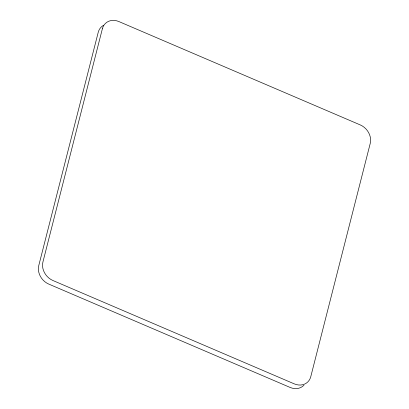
<?xml version="1.0" encoding="UTF-8"?>
<svg xmlns="http://www.w3.org/2000/svg" width="409" height="409" viewBox="0 0 409 409"><rect width="100%" height="100%" fill="white"/><g stroke="black" fill="none" stroke-linecap="round" stroke-linejoin="round"><path stroke-width="0.61" d="M103.441 25.378A15.026 12.572 49.3 0 0 98.232 32.296L38.768 265.579A15.026 12.572 49.3 0 0 48.768 284.091L290.073 387.425A15.026 12.572 49.3 0 0 303.984 385.171M102.388 28.717L42.925 262A15.026 12.572 49.3 0 0 52.925 280.513L294.229 383.852A15.026 12.572 49.3 0 0 310.768 376.704L370.232 143.421A15.026 12.572 49.3 0 0 360.232 124.909L118.927 21.575A15.026 12.572 49.3 0 0 102.388 28.717"/></g></svg>
